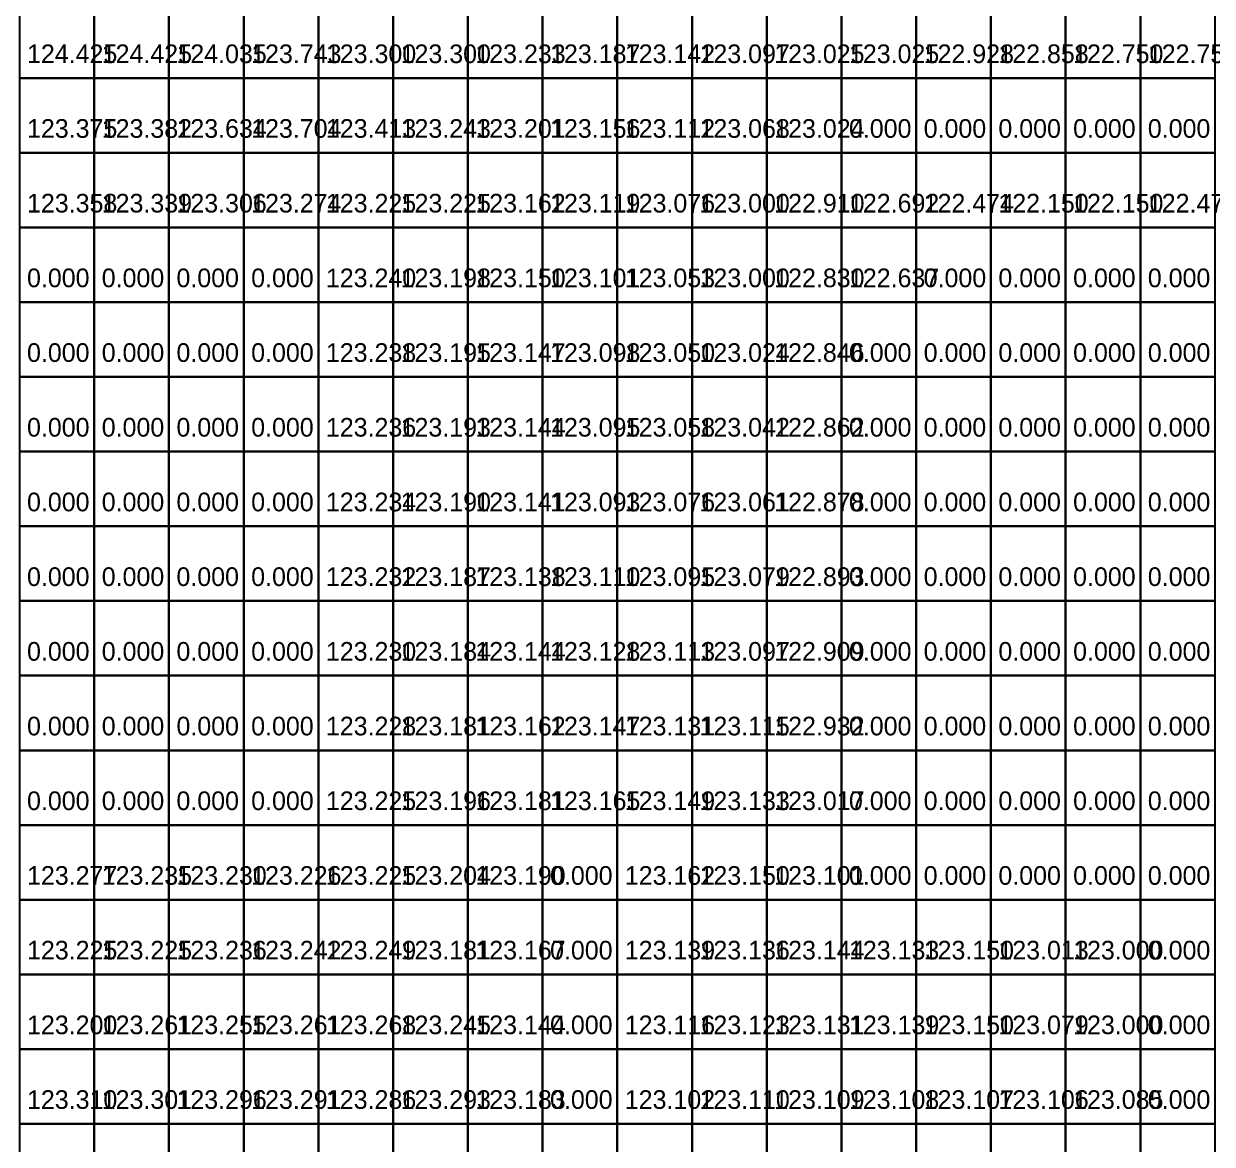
# Model space of a CAD drawing. Header units: metres. Extents: x 287857 to 287978, y 62957 to 63018.
# Drawn here: x 287953.98 to 287969.89, y 62987.56 to 63002.56 of the extents above; entities that cross this region are included whole.
import ezdxf

# ---------------------------------------------------------------- set-up
doc = ezdxf.new("R2010")
doc.units = ezdxf.units.M
for name, color, linetype, true_color in [('ARCH-BARRIER', 7, 'Continuous', 0xf87171), ('ARCH-INTERP', 7, 'Continuous', 0x64748b), ('ARCH-LEVEL-TXT', 7, 'Continuous', 0xa78bfa), ('ARCH-REAL', 7, 'Continuous', 0xa78bfa)]:
    doc.layers.add(name, color=color, linetype=linetype, true_color=true_color)

msp = doc.modelspace()

# ---------------------------------------------------------------- linework, layer by layer
at = {"layer": 'ARCH-BARRIER'}
for points in [[(287964.925, 63000.831, 0), (287965.925, 63000.831, 0), (287965.925, 63001.831, 0), (287964.925, 63001.831, 0), (287964.925, 63000.831, 0)], [(287965.925, 63000.831, 0), (287966.925, 63000.831, 0), (287966.925, 63001.831, 0), (287965.925, 63001.831, 0), (287965.925, 63000.831, 0)], [(287966.925, 63000.831, 0), (287967.925, 63000.831, 0), (287967.925, 63001.831, 0), (287966.925, 63001.831, 0), (287966.925, 63000.831, 0)], [(287967.925, 63000.831, 0), (287968.925, 63000.831, 0), (287968.925, 63001.831, 0), (287967.925, 63001.831, 0), (287967.925, 63000.831, 0)], [(287968.925, 63000.831, 0), (287969.925, 63000.831, 0), (287969.925, 63001.831, 0), (287968.925, 63001.831, 0), (287968.925, 63000.831, 0)], [(287960.925, 62990.831, 0), (287961.925, 62990.831, 0), (287961.925, 62991.831, 0), (287960.925, 62991.831, 0), (287960.925, 62990.831, 0)], [(287960.925, 62989.831, 0), (287961.925, 62989.831, 0), (287961.925, 62990.831, 0), (287960.925, 62990.831, 0), (287960.925, 62989.831, 0)], [(287968.925, 62989.831, 0), (287969.925, 62989.831, 0), (287969.925, 62990.831, 0), (287968.925, 62990.831, 0), (287968.925, 62989.831, 0)], [(287960.925, 62988.831, 0), (287961.925, 62988.831, 0), (287961.925, 62989.831, 0), (287960.925, 62989.831, 0), (287960.925, 62988.831, 0)], [(287968.925, 62988.831, 0), (287969.925, 62988.831, 0), (287969.925, 62989.831, 0), (287968.925, 62989.831, 0), (287968.925, 62988.831, 0)], [(287960.925, 62987.831, 0), (287961.925, 62987.831, 0), (287961.925, 62988.831, 0), (287960.925, 62988.831, 0), (287960.925, 62987.831, 0)], [(287968.925, 62987.831, 0), (287969.925, 62987.831, 0), (287969.925, 62988.831, 0), (287968.925, 62988.831, 0), (287968.925, 62987.831, 0)], [(287953.925, 62986.831, 0), (287954.925, 62986.831, 0), (287954.925, 62987.831, 0), (287953.925, 62987.831, 0), (287953.925, 62986.831, 0)], [(287954.925, 62986.831, 0), (287955.925, 62986.831, 0), (287955.925, 62987.831, 0), (287954.925, 62987.831, 0), (287954.925, 62986.831, 0)], [(287955.925, 62986.831, 0), (287956.925, 62986.831, 0), (287956.925, 62987.831, 0), (287955.925, 62987.831, 0), (287955.925, 62986.831, 0)], [(287956.925, 62986.831, 0), (287957.925, 62986.831, 0), (287957.925, 62987.831, 0), (287956.925, 62987.831, 0), (287956.925, 62986.831, 0)], [(287957.925, 62986.831, 0), (287958.925, 62986.831, 0), (287958.925, 62987.831, 0), (287957.925, 62987.831, 0), (287957.925, 62986.831, 0)], [(287960.925, 62986.831, 0), (287961.925, 62986.831, 0), (287961.925, 62987.831, 0), (287960.925, 62987.831, 0), (287960.925, 62986.831, 0)], [(287968.925, 62986.831, 0), (287969.925, 62986.831, 0), (287969.925, 62987.831, 0), (287968.925, 62987.831, 0), (287968.925, 62986.831, 0)]]:
    msp.add_polyline3d(points, dxfattribs=at)
at = {"layer": 'ARCH-INTERP'}
for points in [[(287955.925, 63001.831, 124.035), (287956.925, 63001.831, 124.035), (287956.925, 63002.831, 124.035), (287955.925, 63002.831, 124.035), (287955.925, 63001.831, 124.035)], [(287956.925, 63001.831, 123.743), (287957.925, 63001.831, 123.743), (287957.925, 63002.831, 123.743), (287956.925, 63002.831, 123.743), (287956.925, 63001.831, 123.743)], [(287959.925, 63001.831, 123.233), (287960.925, 63001.831, 123.233), (287960.925, 63002.831, 123.233), (287959.925, 63002.831, 123.233), (287959.925, 63001.831, 123.233)], [(287960.925, 63001.831, 123.187), (287961.925, 63001.831, 123.187), (287961.925, 63002.831, 123.187), (287960.925, 63002.831, 123.187), (287960.925, 63001.831, 123.187)], [(287961.925, 63001.831, 123.142), (287962.925, 63001.831, 123.142), (287962.925, 63002.831, 123.142), (287961.925, 63002.831, 123.142), (287961.925, 63001.831, 123.142)], [(287962.925, 63001.831, 123.097), (287963.925, 63001.831, 123.097), (287963.925, 63002.831, 123.097), (287962.925, 63002.831, 123.097), (287962.925, 63001.831, 123.097)], [(287965.925, 63001.831, 122.928), (287966.925, 63001.831, 122.928), (287966.925, 63002.831, 122.928), (287965.925, 63002.831, 122.928), (287965.925, 63001.831, 122.928)], [(287966.925, 63001.831, 122.858), (287967.925, 63001.831, 122.858), (287967.925, 63002.831, 122.858), (287966.925, 63002.831, 122.858), (287966.925, 63001.831, 122.858)], [(287954.925, 63000.831, 123.382), (287955.925, 63000.831, 123.382), (287955.925, 63001.831, 123.382), (287954.925, 63001.831, 123.382), (287954.925, 63000.831, 123.382)], [(287955.925, 63000.831, 123.634), (287956.925, 63000.831, 123.634), (287956.925, 63001.831, 123.634), (287955.925, 63001.831, 123.634), (287955.925, 63000.831, 123.634)], [(287956.925, 63000.831, 123.704), (287957.925, 63000.831, 123.704), (287957.925, 63001.831, 123.704), (287956.925, 63001.831, 123.704), (287956.925, 63000.831, 123.704)], [(287957.925, 63000.831, 123.413), (287958.925, 63000.831, 123.413), (287958.925, 63001.831, 123.413), (287957.925, 63001.831, 123.413), (287957.925, 63000.831, 123.413)], [(287958.925, 63000.831, 123.243), (287959.925, 63000.831, 123.243), (287959.925, 63001.831, 123.243), (287958.925, 63001.831, 123.243), (287958.925, 63000.831, 123.243)], [(287959.925, 63000.831, 123.201), (287960.925, 63000.831, 123.201), (287960.925, 63001.831, 123.201), (287959.925, 63001.831, 123.201), (287959.925, 63000.831, 123.201)], [(287960.925, 63000.831, 123.156), (287961.925, 63000.831, 123.156), (287961.925, 63001.831, 123.156), (287960.925, 63001.831, 123.156), (287960.925, 63000.831, 123.156)], [(287961.925, 63000.831, 123.112), (287962.925, 63000.831, 123.112), (287962.925, 63001.831, 123.112), (287961.925, 63001.831, 123.112), (287961.925, 63000.831, 123.112)], [(287962.925, 63000.831, 123.068), (287963.925, 63000.831, 123.068), (287963.925, 63001.831, 123.068), (287962.925, 63001.831, 123.068), (287962.925, 63000.831, 123.068)], [(287963.925, 63000.831, 123.024), (287964.925, 63000.831, 123.024), (287964.925, 63001.831, 123.024), (287963.925, 63001.831, 123.024), (287963.925, 63000.831, 123.024)], [(287953.925, 62999.831, 123.358), (287954.925, 62999.831, 123.358), (287954.925, 63000.831, 123.358), (287953.925, 63000.831, 123.358), (287953.925, 62999.831, 123.358)], [(287954.925, 62999.831, 123.339), (287955.925, 62999.831, 123.339), (287955.925, 63000.831, 123.339), (287954.925, 63000.831, 123.339), (287954.925, 62999.831, 123.339)], [(287955.925, 62999.831, 123.306), (287956.925, 62999.831, 123.306), (287956.925, 63000.831, 123.306), (287955.925, 63000.831, 123.306), (287955.925, 62999.831, 123.306)], [(287956.925, 62999.831, 123.274), (287957.925, 62999.831, 123.274), (287957.925, 63000.831, 123.274), (287956.925, 63000.831, 123.274), (287956.925, 62999.831, 123.274)], [(287959.925, 62999.831, 123.162), (287960.925, 62999.831, 123.162), (287960.925, 63000.831, 123.162), (287959.925, 63000.831, 123.162), (287959.925, 62999.831, 123.162)], [(287960.925, 62999.831, 123.119), (287961.925, 62999.831, 123.119), (287961.925, 63000.831, 123.119), (287960.925, 63000.831, 123.119), (287960.925, 62999.831, 123.119)], [(287961.925, 62999.831, 123.076), (287962.925, 62999.831, 123.076), (287962.925, 63000.831, 123.076), (287961.925, 63000.831, 123.076), (287961.925, 62999.831, 123.076)], [(287963.925, 62999.831, 122.91), (287964.925, 62999.831, 122.91), (287964.925, 63000.831, 122.91), (287963.925, 63000.831, 122.91), (287963.925, 62999.831, 122.91)], [(287964.925, 62999.831, 122.692), (287965.925, 62999.831, 122.692), (287965.925, 63000.831, 122.692), (287964.925, 63000.831, 122.692), (287964.925, 62999.831, 122.692)], [(287965.925, 62999.831, 122.474), (287966.925, 62999.831, 122.474), (287966.925, 63000.831, 122.474), (287965.925, 63000.831, 122.474), (287965.925, 62999.831, 122.474)], [(287968.925, 62999.831, 122.476), (287969.925, 62999.831, 122.476), (287969.925, 63000.831, 122.476), (287968.925, 63000.831, 122.476), (287968.925, 62999.831, 122.476)], [(287953.925, 62998.831, 0), (287954.925, 62998.831, 0), (287954.925, 62999.831, 0), (287953.925, 62999.831, 0), (287953.925, 62998.831, 0)], [(287954.925, 62998.831, 0), (287955.925, 62998.831, 0), (287955.925, 62999.831, 0), (287954.925, 62999.831, 0), (287954.925, 62998.831, 0)], [(287955.925, 62998.831, 0), (287956.925, 62998.831, 0), (287956.925, 62999.831, 0), (287955.925, 62999.831, 0), (287955.925, 62998.831, 0)], [(287956.925, 62998.831, 0), (287957.925, 62998.831, 0), (287957.925, 62999.831, 0), (287956.925, 62999.831, 0), (287956.925, 62998.831, 0)], [(287957.925, 62998.831, 123.24), (287958.925, 62998.831, 123.24), (287958.925, 62999.831, 123.24), (287957.925, 62999.831, 123.24), (287957.925, 62998.831, 123.24)], [(287958.925, 62998.831, 123.198), (287959.925, 62998.831, 123.198), (287959.925, 62999.831, 123.198), (287958.925, 62999.831, 123.198), (287958.925, 62998.831, 123.198)], [(287959.925, 62998.831, 123.15), (287960.925, 62998.831, 123.15), (287960.925, 62999.831, 123.15), (287959.925, 62999.831, 123.15), (287959.925, 62998.831, 123.15)], [(287960.925, 62998.831, 123.101), (287961.925, 62998.831, 123.101), (287961.925, 62999.831, 123.101), (287960.925, 62999.831, 123.101), (287960.925, 62998.831, 123.101)], [(287961.925, 62998.831, 123.053), (287962.925, 62998.831, 123.053), (287962.925, 62999.831, 123.053), (287961.925, 62999.831, 123.053), (287961.925, 62998.831, 123.053)], [(287963.925, 62998.831, 122.83), (287964.925, 62998.831, 122.83), (287964.925, 62999.831, 122.83), (287963.925, 62999.831, 122.83), (287963.925, 62998.831, 122.83)], [(287964.925, 62998.831, 122.637), (287965.925, 62998.831, 122.637), (287965.925, 62999.831, 122.637), (287964.925, 62999.831, 122.637), (287964.925, 62998.831, 122.637)], [(287965.925, 62998.831, 0), (287966.925, 62998.831, 0), (287966.925, 62999.831, 0), (287965.925, 62999.831, 0), (287965.925, 62998.831, 0)], [(287966.925, 62998.831, 0), (287967.925, 62998.831, 0), (287967.925, 62999.831, 0), (287966.925, 62999.831, 0), (287966.925, 62998.831, 0)], [(287967.925, 62998.831, 0), (287968.925, 62998.831, 0), (287968.925, 62999.831, 0), (287967.925, 62999.831, 0), (287967.925, 62998.831, 0)], [(287968.925, 62998.831, 0), (287969.925, 62998.831, 0), (287969.925, 62999.831, 0), (287968.925, 62999.831, 0), (287968.925, 62998.831, 0)], [(287953.925, 62997.831, 0), (287954.925, 62997.831, 0), (287954.925, 62998.831, 0), (287953.925, 62998.831, 0), (287953.925, 62997.831, 0)], [(287954.925, 62997.831, 0), (287955.925, 62997.831, 0), (287955.925, 62998.831, 0), (287954.925, 62998.831, 0), (287954.925, 62997.831, 0)], [(287955.925, 62997.831, 0), (287956.925, 62997.831, 0), (287956.925, 62998.831, 0), (287955.925, 62998.831, 0), (287955.925, 62997.831, 0)], [(287956.925, 62997.831, 0), (287957.925, 62997.831, 0), (287957.925, 62998.831, 0), (287956.925, 62998.831, 0), (287956.925, 62997.831, 0)], [(287957.925, 62997.831, 123.238), (287958.925, 62997.831, 123.238), (287958.925, 62998.831, 123.238), (287957.925, 62998.831, 123.238), (287957.925, 62997.831, 123.238)], [(287958.925, 62997.831, 123.195), (287959.925, 62997.831, 123.195), (287959.925, 62998.831, 123.195), (287958.925, 62998.831, 123.195), (287958.925, 62997.831, 123.195)], [(287959.925, 62997.831, 123.147), (287960.925, 62997.831, 123.147), (287960.925, 62998.831, 123.147), (287959.925, 62998.831, 123.147), (287959.925, 62997.831, 123.147)], [(287960.925, 62997.831, 123.098), (287961.925, 62997.831, 123.098), (287961.925, 62998.831, 123.098), (287960.925, 62998.831, 123.098), (287960.925, 62997.831, 123.098)], [(287961.925, 62997.831, 123.05), (287962.925, 62997.831, 123.05), (287962.925, 62998.831, 123.05), (287961.925, 62998.831, 123.05), (287961.925, 62997.831, 123.05)], [(287962.925, 62997.831, 123.024), (287963.925, 62997.831, 123.024), (287963.925, 62998.831, 123.024), (287962.925, 62998.831, 123.024), (287962.925, 62997.831, 123.024)], [(287963.925, 62997.831, 122.846), (287964.925, 62997.831, 122.846), (287964.925, 62998.831, 122.846), (287963.925, 62998.831, 122.846), (287963.925, 62997.831, 122.846)], [(287964.925, 62997.831, 0), (287965.925, 62997.831, 0), (287965.925, 62998.831, 0), (287964.925, 62998.831, 0), (287964.925, 62997.831, 0)], [(287965.925, 62997.831, 0), (287966.925, 62997.831, 0), (287966.925, 62998.831, 0), (287965.925, 62998.831, 0), (287965.925, 62997.831, 0)], [(287966.925, 62997.831, 0), (287967.925, 62997.831, 0), (287967.925, 62998.831, 0), (287966.925, 62998.831, 0), (287966.925, 62997.831, 0)], [(287967.925, 62997.831, 0), (287968.925, 62997.831, 0), (287968.925, 62998.831, 0), (287967.925, 62998.831, 0), (287967.925, 62997.831, 0)], [(287968.925, 62997.831, 0), (287969.925, 62997.831, 0), (287969.925, 62998.831, 0), (287968.925, 62998.831, 0), (287968.925, 62997.831, 0)], [(287953.925, 62996.831, 0), (287954.925, 62996.831, 0), (287954.925, 62997.831, 0), (287953.925, 62997.831, 0), (287953.925, 62996.831, 0)], [(287954.925, 62996.831, 0), (287955.925, 62996.831, 0), (287955.925, 62997.831, 0), (287954.925, 62997.831, 0), (287954.925, 62996.831, 0)], [(287955.925, 62996.831, 0), (287956.925, 62996.831, 0), (287956.925, 62997.831, 0), (287955.925, 62997.831, 0), (287955.925, 62996.831, 0)], [(287956.925, 62996.831, 0), (287957.925, 62996.831, 0), (287957.925, 62997.831, 0), (287956.925, 62997.831, 0), (287956.925, 62996.831, 0)], [(287957.925, 62996.831, 123.236), (287958.925, 62996.831, 123.236), (287958.925, 62997.831, 123.236), (287957.925, 62997.831, 123.236), (287957.925, 62996.831, 123.236)], [(287958.925, 62996.831, 123.193), (287959.925, 62996.831, 123.193), (287959.925, 62997.831, 123.193), (287958.925, 62997.831, 123.193), (287958.925, 62996.831, 123.193)], [(287959.925, 62996.831, 123.144), (287960.925, 62996.831, 123.144), (287960.925, 62997.831, 123.144), (287959.925, 62997.831, 123.144), (287959.925, 62996.831, 123.144)], [(287960.925, 62996.831, 123.095), (287961.925, 62996.831, 123.095), (287961.925, 62997.831, 123.095), (287960.925, 62997.831, 123.095), (287960.925, 62996.831, 123.095)], [(287961.925, 62996.831, 123.058), (287962.925, 62996.831, 123.058), (287962.925, 62997.831, 123.058), (287961.925, 62997.831, 123.058), (287961.925, 62996.831, 123.058)], [(287962.925, 62996.831, 123.042), (287963.925, 62996.831, 123.042), (287963.925, 62997.831, 123.042), (287962.925, 62997.831, 123.042), (287962.925, 62996.831, 123.042)], [(287963.925, 62996.831, 122.862), (287964.925, 62996.831, 122.862), (287964.925, 62997.831, 122.862), (287963.925, 62997.831, 122.862), (287963.925, 62996.831, 122.862)], [(287964.925, 62996.831, 0), (287965.925, 62996.831, 0), (287965.925, 62997.831, 0), (287964.925, 62997.831, 0), (287964.925, 62996.831, 0)], [(287965.925, 62996.831, 0), (287966.925, 62996.831, 0), (287966.925, 62997.831, 0), (287965.925, 62997.831, 0), (287965.925, 62996.831, 0)], [(287966.925, 62996.831, 0), (287967.925, 62996.831, 0), (287967.925, 62997.831, 0), (287966.925, 62997.831, 0), (287966.925, 62996.831, 0)], [(287967.925, 62996.831, 0), (287968.925, 62996.831, 0), (287968.925, 62997.831, 0), (287967.925, 62997.831, 0), (287967.925, 62996.831, 0)], [(287968.925, 62996.831, 0), (287969.925, 62996.831, 0), (287969.925, 62997.831, 0), (287968.925, 62997.831, 0), (287968.925, 62996.831, 0)], [(287953.925, 62995.831, 0), (287954.925, 62995.831, 0), (287954.925, 62996.831, 0), (287953.925, 62996.831, 0), (287953.925, 62995.831, 0)], [(287954.925, 62995.831, 0), (287955.925, 62995.831, 0), (287955.925, 62996.831, 0), (287954.925, 62996.831, 0), (287954.925, 62995.831, 0)], [(287955.925, 62995.831, 0), (287956.925, 62995.831, 0), (287956.925, 62996.831, 0), (287955.925, 62996.831, 0), (287955.925, 62995.831, 0)], [(287956.925, 62995.831, 0), (287957.925, 62995.831, 0), (287957.925, 62996.831, 0), (287956.925, 62996.831, 0), (287956.925, 62995.831, 0)], [(287957.925, 62995.831, 123.234), (287958.925, 62995.831, 123.234), (287958.925, 62996.831, 123.234), (287957.925, 62996.831, 123.234), (287957.925, 62995.831, 123.234)], [(287958.925, 62995.831, 123.19), (287959.925, 62995.831, 123.19), (287959.925, 62996.831, 123.19), (287958.925, 62996.831, 123.19), (287958.925, 62995.831, 123.19)], [(287959.925, 62995.831, 123.141), (287960.925, 62995.831, 123.141), (287960.925, 62996.831, 123.141), (287959.925, 62996.831, 123.141), (287959.925, 62995.831, 123.141)], [(287960.925, 62995.831, 123.093), (287961.925, 62995.831, 123.093), (287961.925, 62996.831, 123.093), (287960.925, 62996.831, 123.093), (287960.925, 62995.831, 123.093)], [(287961.925, 62995.831, 123.076), (287962.925, 62995.831, 123.076), (287962.925, 62996.831, 123.076), (287961.925, 62996.831, 123.076), (287961.925, 62995.831, 123.076)], [(287962.925, 62995.831, 123.061), (287963.925, 62995.831, 123.061), (287963.925, 62996.831, 123.061), (287962.925, 62996.831, 123.061), (287962.925, 62995.831, 123.061)], [(287963.925, 62995.831, 122.878), (287964.925, 62995.831, 122.878), (287964.925, 62996.831, 122.878), (287963.925, 62996.831, 122.878), (287963.925, 62995.831, 122.878)], [(287964.925, 62995.831, 0), (287965.925, 62995.831, 0), (287965.925, 62996.831, 0), (287964.925, 62996.831, 0), (287964.925, 62995.831, 0)], [(287965.925, 62995.831, 0), (287966.925, 62995.831, 0), (287966.925, 62996.831, 0), (287965.925, 62996.831, 0), (287965.925, 62995.831, 0)], [(287966.925, 62995.831, 0), (287967.925, 62995.831, 0), (287967.925, 62996.831, 0), (287966.925, 62996.831, 0), (287966.925, 62995.831, 0)], [(287967.925, 62995.831, 0), (287968.925, 62995.831, 0), (287968.925, 62996.831, 0), (287967.925, 62996.831, 0), (287967.925, 62995.831, 0)], [(287968.925, 62995.831, 0), (287969.925, 62995.831, 0), (287969.925, 62996.831, 0), (287968.925, 62996.831, 0), (287968.925, 62995.831, 0)], [(287953.925, 62994.831, 0), (287954.925, 62994.831, 0), (287954.925, 62995.831, 0), (287953.925, 62995.831, 0), (287953.925, 62994.831, 0)], [(287954.925, 62994.831, 0), (287955.925, 62994.831, 0), (287955.925, 62995.831, 0), (287954.925, 62995.831, 0), (287954.925, 62994.831, 0)], [(287955.925, 62994.831, 0), (287956.925, 62994.831, 0), (287956.925, 62995.831, 0), (287955.925, 62995.831, 0), (287955.925, 62994.831, 0)], [(287956.925, 62994.831, 0), (287957.925, 62994.831, 0), (287957.925, 62995.831, 0), (287956.925, 62995.831, 0), (287956.925, 62994.831, 0)], [(287957.925, 62994.831, 123.232), (287958.925, 62994.831, 123.232), (287958.925, 62995.831, 123.232), (287957.925, 62995.831, 123.232), (287957.925, 62994.831, 123.232)], [(287958.925, 62994.831, 123.187), (287959.925, 62994.831, 123.187), (287959.925, 62995.831, 123.187), (287958.925, 62995.831, 123.187), (287958.925, 62994.831, 123.187)], [(287959.925, 62994.831, 123.138), (287960.925, 62994.831, 123.138), (287960.925, 62995.831, 123.138), (287959.925, 62995.831, 123.138), (287959.925, 62994.831, 123.138)], [(287960.925, 62994.831, 123.11), (287961.925, 62994.831, 123.11), (287961.925, 62995.831, 123.11), (287960.925, 62995.831, 123.11), (287960.925, 62994.831, 123.11)], [(287961.925, 62994.831, 123.095), (287962.925, 62994.831, 123.095), (287962.925, 62995.831, 123.095), (287961.925, 62995.831, 123.095), (287961.925, 62994.831, 123.095)], [(287962.925, 62994.831, 123.079), (287963.925, 62994.831, 123.079), (287963.925, 62995.831, 123.079), (287962.925, 62995.831, 123.079), (287962.925, 62994.831, 123.079)], [(287963.925, 62994.831, 122.893), (287964.925, 62994.831, 122.893), (287964.925, 62995.831, 122.893), (287963.925, 62995.831, 122.893), (287963.925, 62994.831, 122.893)], [(287964.925, 62994.831, 0), (287965.925, 62994.831, 0), (287965.925, 62995.831, 0), (287964.925, 62995.831, 0), (287964.925, 62994.831, 0)], [(287965.925, 62994.831, 0), (287966.925, 62994.831, 0), (287966.925, 62995.831, 0), (287965.925, 62995.831, 0), (287965.925, 62994.831, 0)], [(287966.925, 62994.831, 0), (287967.925, 62994.831, 0), (287967.925, 62995.831, 0), (287966.925, 62995.831, 0), (287966.925, 62994.831, 0)], [(287967.925, 62994.831, 0), (287968.925, 62994.831, 0), (287968.925, 62995.831, 0), (287967.925, 62995.831, 0), (287967.925, 62994.831, 0)], [(287968.925, 62994.831, 0), (287969.925, 62994.831, 0), (287969.925, 62995.831, 0), (287968.925, 62995.831, 0), (287968.925, 62994.831, 0)], [(287953.925, 62993.831, 0), (287954.925, 62993.831, 0), (287954.925, 62994.831, 0), (287953.925, 62994.831, 0), (287953.925, 62993.831, 0)], [(287954.925, 62993.831, 0), (287955.925, 62993.831, 0), (287955.925, 62994.831, 0), (287954.925, 62994.831, 0), (287954.925, 62993.831, 0)], [(287955.925, 62993.831, 0), (287956.925, 62993.831, 0), (287956.925, 62994.831, 0), (287955.925, 62994.831, 0), (287955.925, 62993.831, 0)], [(287956.925, 62993.831, 0), (287957.925, 62993.831, 0), (287957.925, 62994.831, 0), (287956.925, 62994.831, 0), (287956.925, 62993.831, 0)], [(287957.925, 62993.831, 123.23), (287958.925, 62993.831, 123.23), (287958.925, 62994.831, 123.23), (287957.925, 62994.831, 123.23), (287957.925, 62993.831, 123.23)], [(287958.925, 62993.831, 123.184), (287959.925, 62993.831, 123.184), (287959.925, 62994.831, 123.184), (287958.925, 62994.831, 123.184), (287958.925, 62993.831, 123.184)], [(287959.925, 62993.831, 123.144), (287960.925, 62993.831, 123.144), (287960.925, 62994.831, 123.144), (287959.925, 62994.831, 123.144), (287959.925, 62993.831, 123.144)], [(287960.925, 62993.831, 123.128), (287961.925, 62993.831, 123.128), (287961.925, 62994.831, 123.128), (287960.925, 62994.831, 123.128), (287960.925, 62993.831, 123.128)], [(287961.925, 62993.831, 123.113), (287962.925, 62993.831, 123.113), (287962.925, 62994.831, 123.113), (287961.925, 62994.831, 123.113), (287961.925, 62993.831, 123.113)], [(287962.925, 62993.831, 123.097), (287963.925, 62993.831, 123.097), (287963.925, 62994.831, 123.097), (287962.925, 62994.831, 123.097), (287962.925, 62993.831, 123.097)], [(287963.925, 62993.831, 122.909), (287964.925, 62993.831, 122.909), (287964.925, 62994.831, 122.909), (287963.925, 62994.831, 122.909), (287963.925, 62993.831, 122.909)], [(287964.925, 62993.831, 0), (287965.925, 62993.831, 0), (287965.925, 62994.831, 0), (287964.925, 62994.831, 0), (287964.925, 62993.831, 0)], [(287965.925, 62993.831, 0), (287966.925, 62993.831, 0), (287966.925, 62994.831, 0), (287965.925, 62994.831, 0), (287965.925, 62993.831, 0)], [(287966.925, 62993.831, 0), (287967.925, 62993.831, 0), (287967.925, 62994.831, 0), (287966.925, 62994.831, 0), (287966.925, 62993.831, 0)], [(287967.925, 62993.831, 0), (287968.925, 62993.831, 0), (287968.925, 62994.831, 0), (287967.925, 62994.831, 0), (287967.925, 62993.831, 0)], [(287968.925, 62993.831, 0), (287969.925, 62993.831, 0), (287969.925, 62994.831, 0), (287968.925, 62994.831, 0), (287968.925, 62993.831, 0)], [(287953.925, 62992.831, 0), (287954.925, 62992.831, 0), (287954.925, 62993.831, 0), (287953.925, 62993.831, 0), (287953.925, 62992.831, 0)], [(287954.925, 62992.831, 0), (287955.925, 62992.831, 0), (287955.925, 62993.831, 0), (287954.925, 62993.831, 0), (287954.925, 62992.831, 0)], [(287955.925, 62992.831, 0), (287956.925, 62992.831, 0), (287956.925, 62993.831, 0), (287955.925, 62993.831, 0), (287955.925, 62992.831, 0)], [(287956.925, 62992.831, 0), (287957.925, 62992.831, 0), (287957.925, 62993.831, 0), (287956.925, 62993.831, 0), (287956.925, 62992.831, 0)], [(287957.925, 62992.831, 123.228), (287958.925, 62992.831, 123.228), (287958.925, 62993.831, 123.228), (287957.925, 62993.831, 123.228), (287957.925, 62992.831, 123.228)], [(287958.925, 62992.831, 123.181), (287959.925, 62992.831, 123.181), (287959.925, 62993.831, 123.181), (287958.925, 62993.831, 123.181), (287958.925, 62992.831, 123.181)], [(287959.925, 62992.831, 123.162), (287960.925, 62992.831, 123.162), (287960.925, 62993.831, 123.162), (287959.925, 62993.831, 123.162), (287959.925, 62992.831, 123.162)], [(287960.925, 62992.831, 123.147), (287961.925, 62992.831, 123.147), (287961.925, 62993.831, 123.147), (287960.925, 62993.831, 123.147), (287960.925, 62992.831, 123.147)], [(287961.925, 62992.831, 123.131), (287962.925, 62992.831, 123.131), (287962.925, 62993.831, 123.131), (287961.925, 62993.831, 123.131), (287961.925, 62992.831, 123.131)], [(287962.925, 62992.831, 123.115), (287963.925, 62992.831, 123.115), (287963.925, 62993.831, 123.115), (287962.925, 62993.831, 123.115), (287962.925, 62992.831, 123.115)], [(287963.925, 62992.831, 122.932), (287964.925, 62992.831, 122.932), (287964.925, 62993.831, 122.932), (287963.925, 62993.831, 122.932), (287963.925, 62992.831, 122.932)], [(287964.925, 62992.831, 0), (287965.925, 62992.831, 0), (287965.925, 62993.831, 0), (287964.925, 62993.831, 0), (287964.925, 62992.831, 0)], [(287965.925, 62992.831, 0), (287966.925, 62992.831, 0), (287966.925, 62993.831, 0), (287965.925, 62993.831, 0), (287965.925, 62992.831, 0)], [(287966.925, 62992.831, 0), (287967.925, 62992.831, 0), (287967.925, 62993.831, 0), (287966.925, 62993.831, 0), (287966.925, 62992.831, 0)], [(287967.925, 62992.831, 0), (287968.925, 62992.831, 0), (287968.925, 62993.831, 0), (287967.925, 62993.831, 0), (287967.925, 62992.831, 0)], [(287968.925, 62992.831, 0), (287969.925, 62992.831, 0), (287969.925, 62993.831, 0), (287968.925, 62993.831, 0), (287968.925, 62992.831, 0)], [(287953.925, 62991.831, 0), (287954.925, 62991.831, 0), (287954.925, 62992.831, 0), (287953.925, 62992.831, 0), (287953.925, 62991.831, 0)], [(287954.925, 62991.831, 0), (287955.925, 62991.831, 0), (287955.925, 62992.831, 0), (287954.925, 62992.831, 0), (287954.925, 62991.831, 0)], [(287955.925, 62991.831, 0), (287956.925, 62991.831, 0), (287956.925, 62992.831, 0), (287955.925, 62992.831, 0), (287955.925, 62991.831, 0)], [(287956.925, 62991.831, 0), (287957.925, 62991.831, 0), (287957.925, 62992.831, 0), (287956.925, 62992.831, 0), (287956.925, 62991.831, 0)], [(287958.925, 62991.831, 123.196), (287959.925, 62991.831, 123.196), (287959.925, 62992.831, 123.196), (287958.925, 62992.831, 123.196), (287958.925, 62991.831, 123.196)], [(287959.925, 62991.831, 123.181), (287960.925, 62991.831, 123.181), (287960.925, 62992.831, 123.181), (287959.925, 62992.831, 123.181), (287959.925, 62991.831, 123.181)], [(287960.925, 62991.831, 123.165), (287961.925, 62991.831, 123.165), (287961.925, 62992.831, 123.165), (287960.925, 62992.831, 123.165), (287960.925, 62991.831, 123.165)], [(287961.925, 62991.831, 123.149), (287962.925, 62991.831, 123.149), (287962.925, 62992.831, 123.149), (287961.925, 62992.831, 123.149), (287961.925, 62991.831, 123.149)], [(287962.925, 62991.831, 123.133), (287963.925, 62991.831, 123.133), (287963.925, 62992.831, 123.133), (287962.925, 62992.831, 123.133), (287962.925, 62991.831, 123.133)], [(287963.925, 62991.831, 123.017), (287964.925, 62991.831, 123.017), (287964.925, 62992.831, 123.017), (287963.925, 62992.831, 123.017), (287963.925, 62991.831, 123.017)], [(287964.925, 62991.831, 0), (287965.925, 62991.831, 0), (287965.925, 62992.831, 0), (287964.925, 62992.831, 0), (287964.925, 62991.831, 0)], [(287965.925, 62991.831, 0), (287966.925, 62991.831, 0), (287966.925, 62992.831, 0), (287965.925, 62992.831, 0), (287965.925, 62991.831, 0)], [(287966.925, 62991.831, 0), (287967.925, 62991.831, 0), (287967.925, 62992.831, 0), (287966.925, 62992.831, 0), (287966.925, 62991.831, 0)], [(287967.925, 62991.831, 0), (287968.925, 62991.831, 0), (287968.925, 62992.831, 0), (287967.925, 62992.831, 0), (287967.925, 62991.831, 0)], [(287968.925, 62991.831, 0), (287969.925, 62991.831, 0), (287969.925, 62992.831, 0), (287968.925, 62992.831, 0), (287968.925, 62991.831, 0)], [(287953.925, 62990.831, 123.277), (287954.925, 62990.831, 123.277), (287954.925, 62991.831, 123.277), (287953.925, 62991.831, 123.277), (287953.925, 62990.831, 123.277)], [(287954.925, 62990.831, 123.235), (287955.925, 62990.831, 123.235), (287955.925, 62991.831, 123.235), (287954.925, 62991.831, 123.235), (287954.925, 62990.831, 123.235)], [(287955.925, 62990.831, 123.23), (287956.925, 62990.831, 123.23), (287956.925, 62991.831, 123.23), (287955.925, 62991.831, 123.23), (287955.925, 62990.831, 123.23)], [(287956.925, 62990.831, 123.226), (287957.925, 62990.831, 123.226), (287957.925, 62991.831, 123.226), (287956.925, 62991.831, 123.226), (287956.925, 62990.831, 123.226)], [(287958.925, 62990.831, 123.204), (287959.925, 62990.831, 123.204), (287959.925, 62991.831, 123.204), (287958.925, 62991.831, 123.204), (287958.925, 62990.831, 123.204)], [(287959.925, 62990.831, 123.19), (287960.925, 62990.831, 123.19), (287960.925, 62991.831, 123.19), (287959.925, 62991.831, 123.19), (287959.925, 62990.831, 123.19)], [(287961.925, 62990.831, 123.162), (287962.925, 62990.831, 123.162), (287962.925, 62991.831, 123.162), (287961.925, 62991.831, 123.162), (287961.925, 62990.831, 123.162)], [(287963.925, 62990.831, 123.101), (287964.925, 62990.831, 123.101), (287964.925, 62991.831, 123.101), (287963.925, 62991.831, 123.101), (287963.925, 62990.831, 123.101)], [(287964.925, 62990.831, 0), (287965.925, 62990.831, 0), (287965.925, 62991.831, 0), (287964.925, 62991.831, 0), (287964.925, 62990.831, 0)], [(287965.925, 62990.831, 0), (287966.925, 62990.831, 0), (287966.925, 62991.831, 0), (287965.925, 62991.831, 0), (287965.925, 62990.831, 0)], [(287966.925, 62990.831, 0), (287967.925, 62990.831, 0), (287967.925, 62991.831, 0), (287966.925, 62991.831, 0), (287966.925, 62990.831, 0)], [(287967.925, 62990.831, 0), (287968.925, 62990.831, 0), (287968.925, 62991.831, 0), (287967.925, 62991.831, 0), (287967.925, 62990.831, 0)], [(287968.925, 62990.831, 0), (287969.925, 62990.831, 0), (287969.925, 62991.831, 0), (287968.925, 62991.831, 0), (287968.925, 62990.831, 0)], [(287955.925, 62989.831, 123.236), (287956.925, 62989.831, 123.236), (287956.925, 62990.831, 123.236), (287955.925, 62990.831, 123.236), (287955.925, 62989.831, 123.236)], [(287956.925, 62989.831, 123.242), (287957.925, 62989.831, 123.242), (287957.925, 62990.831, 123.242), (287956.925, 62990.831, 123.242), (287956.925, 62989.831, 123.242)], [(287957.925, 62989.831, 123.249), (287958.925, 62989.831, 123.249), (287958.925, 62990.831, 123.249), (287957.925, 62990.831, 123.249), (287957.925, 62989.831, 123.249)], [(287958.925, 62989.831, 123.181), (287959.925, 62989.831, 123.181), (287959.925, 62990.831, 123.181), (287958.925, 62990.831, 123.181), (287958.925, 62989.831, 123.181)], [(287959.925, 62989.831, 123.167), (287960.925, 62989.831, 123.167), (287960.925, 62990.831, 123.167), (287959.925, 62990.831, 123.167), (287959.925, 62989.831, 123.167)], [(287961.925, 62989.831, 123.139), (287962.925, 62989.831, 123.139), (287962.925, 62990.831, 123.139), (287961.925, 62990.831, 123.139), (287961.925, 62989.831, 123.139)], [(287962.925, 62989.831, 123.136), (287963.925, 62989.831, 123.136), (287963.925, 62990.831, 123.136), (287962.925, 62990.831, 123.136), (287962.925, 62989.831, 123.136)], [(287963.925, 62989.831, 123.144), (287964.925, 62989.831, 123.144), (287964.925, 62990.831, 123.144), (287963.925, 62990.831, 123.144), (287963.925, 62989.831, 123.144)], [(287964.925, 62989.831, 123.133), (287965.925, 62989.831, 123.133), (287965.925, 62990.831, 123.133), (287964.925, 62990.831, 123.133), (287964.925, 62989.831, 123.133)], [(287966.925, 62989.831, 123.013), (287967.925, 62989.831, 123.013), (287967.925, 62990.831, 123.013), (287966.925, 62990.831, 123.013), (287966.925, 62989.831, 123.013)], [(287954.925, 62988.831, 123.261), (287955.925, 62988.831, 123.261), (287955.925, 62989.831, 123.261), (287954.925, 62989.831, 123.261), (287954.925, 62988.831, 123.261)], [(287955.925, 62988.831, 123.255), (287956.925, 62988.831, 123.255), (287956.925, 62989.831, 123.255), (287955.925, 62989.831, 123.255), (287955.925, 62988.831, 123.255)], [(287956.925, 62988.831, 123.261), (287957.925, 62988.831, 123.261), (287957.925, 62989.831, 123.261), (287956.925, 62989.831, 123.261), (287956.925, 62988.831, 123.261)], [(287957.925, 62988.831, 123.268), (287958.925, 62988.831, 123.268), (287958.925, 62989.831, 123.268), (287957.925, 62989.831, 123.268), (287957.925, 62988.831, 123.268)], [(287958.925, 62988.831, 123.245), (287959.925, 62988.831, 123.245), (287959.925, 62989.831, 123.245), (287958.925, 62989.831, 123.245), (287958.925, 62988.831, 123.245)], [(287959.925, 62988.831, 123.144), (287960.925, 62988.831, 123.144), (287960.925, 62989.831, 123.144), (287959.925, 62989.831, 123.144), (287959.925, 62988.831, 123.144)], [(287961.925, 62988.831, 123.116), (287962.925, 62988.831, 123.116), (287962.925, 62989.831, 123.116), (287961.925, 62989.831, 123.116), (287961.925, 62988.831, 123.116)], [(287962.925, 62988.831, 123.123), (287963.925, 62988.831, 123.123), (287963.925, 62989.831, 123.123), (287962.925, 62989.831, 123.123), (287962.925, 62988.831, 123.123)], [(287963.925, 62988.831, 123.131), (287964.925, 62988.831, 123.131), (287964.925, 62989.831, 123.131), (287963.925, 62989.831, 123.131), (287963.925, 62988.831, 123.131)], [(287964.925, 62988.831, 123.139), (287965.925, 62988.831, 123.139), (287965.925, 62989.831, 123.139), (287964.925, 62989.831, 123.139), (287964.925, 62988.831, 123.139)], [(287966.925, 62988.831, 123.079), (287967.925, 62988.831, 123.079), (287967.925, 62989.831, 123.079), (287966.925, 62989.831, 123.079), (287966.925, 62988.831, 123.079)], [(287954.925, 62987.831, 123.301), (287955.925, 62987.831, 123.301), (287955.925, 62988.831, 123.301), (287954.925, 62988.831, 123.301), (287954.925, 62987.831, 123.301)], [(287955.925, 62987.831, 123.296), (287956.925, 62987.831, 123.296), (287956.925, 62988.831, 123.296), (287955.925, 62988.831, 123.296), (287955.925, 62987.831, 123.296)], [(287956.925, 62987.831, 123.291), (287957.925, 62987.831, 123.291), (287957.925, 62988.831, 123.291), (287956.925, 62988.831, 123.291), (287956.925, 62987.831, 123.291)], [(287957.925, 62987.831, 123.286), (287958.925, 62987.831, 123.286), (287958.925, 62988.831, 123.286), (287957.925, 62988.831, 123.286), (287957.925, 62987.831, 123.286)], [(287958.925, 62987.831, 123.293), (287959.925, 62987.831, 123.293), (287959.925, 62988.831, 123.293), (287958.925, 62988.831, 123.293), (287958.925, 62987.831, 123.293)], [(287959.925, 62987.831, 123.183), (287960.925, 62987.831, 123.183), (287960.925, 62988.831, 123.183), (287959.925, 62988.831, 123.183), (287959.925, 62987.831, 123.183)], [(287961.925, 62987.831, 123.102), (287962.925, 62987.831, 123.102), (287962.925, 62988.831, 123.102), (287961.925, 62988.831, 123.102), (287961.925, 62987.831, 123.102)], [(287962.925, 62987.831, 123.11), (287963.925, 62987.831, 123.11), (287963.925, 62988.831, 123.11), (287962.925, 62988.831, 123.11), (287962.925, 62987.831, 123.11)], [(287963.925, 62987.831, 123.109), (287964.925, 62987.831, 123.109), (287964.925, 62988.831, 123.109), (287963.925, 62988.831, 123.109), (287963.925, 62987.831, 123.109)], [(287964.925, 62987.831, 123.108), (287965.925, 62987.831, 123.108), (287965.925, 62988.831, 123.108), (287964.925, 62988.831, 123.108), (287964.925, 62987.831, 123.108)], [(287965.925, 62987.831, 123.107), (287966.925, 62987.831, 123.107), (287966.925, 62988.831, 123.107), (287965.925, 62988.831, 123.107), (287965.925, 62987.831, 123.107)], [(287966.925, 62987.831, 123.106), (287967.925, 62987.831, 123.106), (287967.925, 62988.831, 123.106), (287966.925, 62988.831, 123.106), (287966.925, 62987.831, 123.106)], [(287961.925, 62986.831, 123.085), (287962.925, 62986.831, 123.085), (287962.925, 62987.831, 123.085), (287961.925, 62987.831, 123.085), (287961.925, 62986.831, 123.085)], [(287962.925, 62986.831, 123.085), (287963.925, 62986.831, 123.085), (287963.925, 62987.831, 123.085), (287962.925, 62987.831, 123.085), (287962.925, 62986.831, 123.085)], [(287963.925, 62986.831, 123.085), (287964.925, 62986.831, 123.085), (287964.925, 62987.831, 123.085), (287963.925, 62987.831, 123.085), (287963.925, 62986.831, 123.085)], [(287964.925, 62986.831, 123.15), (287965.925, 62986.831, 123.15), (287965.925, 62987.831, 123.15), (287964.925, 62987.831, 123.15), (287964.925, 62986.831, 123.15)], [(287965.925, 62986.831, 123.085), (287966.925, 62986.831, 123.085), (287966.925, 62987.831, 123.085), (287965.925, 62987.831, 123.085), (287965.925, 62986.831, 123.085)]]:
    msp.add_polyline3d(points, dxfattribs=at)
at = {"layer": 'ARCH-REAL'}
for points in [[(287953.925, 63001.831, 124.425), (287954.925, 63001.831, 124.425), (287954.925, 63002.831, 124.425), (287953.925, 63002.831, 124.425), (287953.925, 63001.831, 124.425)], [(287954.925, 63001.831, 124.425), (287955.925, 63001.831, 124.425), (287955.925, 63002.831, 124.425), (287954.925, 63002.831, 124.425), (287954.925, 63001.831, 124.425)], [(287957.925, 63001.831, 123.3), (287958.925, 63001.831, 123.3), (287958.925, 63002.831, 123.3), (287957.925, 63002.831, 123.3), (287957.925, 63001.831, 123.3)], [(287958.925, 63001.831, 123.3), (287959.925, 63001.831, 123.3), (287959.925, 63002.831, 123.3), (287958.925, 63002.831, 123.3), (287958.925, 63001.831, 123.3)], [(287963.925, 63001.831, 123.025), (287964.925, 63001.831, 123.025), (287964.925, 63002.831, 123.025), (287963.925, 63002.831, 123.025), (287963.925, 63001.831, 123.025)], [(287964.925, 63001.831, 123.025), (287965.925, 63001.831, 123.025), (287965.925, 63002.831, 123.025), (287964.925, 63002.831, 123.025), (287964.925, 63001.831, 123.025)], [(287967.925, 63001.831, 122.75), (287968.925, 63001.831, 122.75), (287968.925, 63002.831, 122.75), (287967.925, 63002.831, 122.75), (287967.925, 63001.831, 122.75)], [(287968.925, 63001.831, 122.75), (287969.925, 63001.831, 122.75), (287969.925, 63002.831, 122.75), (287968.925, 63002.831, 122.75), (287968.925, 63001.831, 122.75)], [(287953.925, 63000.831, 123.375), (287954.925, 63000.831, 123.375), (287954.925, 63001.831, 123.375), (287953.925, 63001.831, 123.375), (287953.925, 63000.831, 123.375)], [(287957.925, 62999.831, 123.225), (287958.925, 62999.831, 123.225), (287958.925, 63000.831, 123.225), (287957.925, 63000.831, 123.225), (287957.925, 62999.831, 123.225)], [(287958.925, 62999.831, 123.225), (287959.925, 62999.831, 123.225), (287959.925, 63000.831, 123.225), (287958.925, 63000.831, 123.225), (287958.925, 62999.831, 123.225)], [(287962.925, 62999.831, 123), (287963.925, 62999.831, 123), (287963.925, 63000.831, 123), (287962.925, 63000.831, 123), (287962.925, 62999.831, 123)], [(287966.925, 62999.831, 122.15), (287967.925, 62999.831, 122.15), (287967.925, 63000.831, 122.15), (287966.925, 63000.831, 122.15), (287966.925, 62999.831, 122.15)], [(287967.925, 62999.831, 122.15), (287968.925, 62999.831, 122.15), (287968.925, 63000.831, 122.15), (287967.925, 63000.831, 122.15), (287967.925, 62999.831, 122.15)], [(287962.925, 62998.831, 123), (287963.925, 62998.831, 123), (287963.925, 62999.831, 123), (287962.925, 62999.831, 123), (287962.925, 62998.831, 123)], [(287957.925, 62991.831, 123.225), (287958.925, 62991.831, 123.225), (287958.925, 62992.831, 123.225), (287957.925, 62992.831, 123.225), (287957.925, 62991.831, 123.225)], [(287957.925, 62990.831, 123.225), (287958.925, 62990.831, 123.225), (287958.925, 62991.831, 123.225), (287957.925, 62991.831, 123.225), (287957.925, 62990.831, 123.225)], [(287962.925, 62990.831, 123.15), (287963.925, 62990.831, 123.15), (287963.925, 62991.831, 123.15), (287962.925, 62991.831, 123.15), (287962.925, 62990.831, 123.15)], [(287953.925, 62989.831, 123.225), (287954.925, 62989.831, 123.225), (287954.925, 62990.831, 123.225), (287953.925, 62990.831, 123.225), (287953.925, 62989.831, 123.225)], [(287954.925, 62989.831, 123.225), (287955.925, 62989.831, 123.225), (287955.925, 62990.831, 123.225), (287954.925, 62990.831, 123.225), (287954.925, 62989.831, 123.225)], [(287965.925, 62989.831, 123.15), (287966.925, 62989.831, 123.15), (287966.925, 62990.831, 123.15), (287965.925, 62990.831, 123.15), (287965.925, 62989.831, 123.15)], [(287967.925, 62989.831, 123), (287968.925, 62989.831, 123), (287968.925, 62990.831, 123), (287967.925, 62990.831, 123), (287967.925, 62989.831, 123)], [(287953.925, 62988.831, 123.2), (287954.925, 62988.831, 123.2), (287954.925, 62989.831, 123.2), (287953.925, 62989.831, 123.2), (287953.925, 62988.831, 123.2)], [(287965.925, 62988.831, 123.15), (287966.925, 62988.831, 123.15), (287966.925, 62989.831, 123.15), (287965.925, 62989.831, 123.15), (287965.925, 62988.831, 123.15)], [(287967.925, 62988.831, 123), (287968.925, 62988.831, 123), (287968.925, 62989.831, 123), (287967.925, 62989.831, 123), (287967.925, 62988.831, 123)], [(287953.925, 62987.831, 123.31), (287954.925, 62987.831, 123.31), (287954.925, 62988.831, 123.31), (287953.925, 62988.831, 123.31), (287953.925, 62987.831, 123.31)], [(287967.925, 62987.831, 123.085), (287968.925, 62987.831, 123.085), (287968.925, 62988.831, 123.085), (287967.925, 62988.831, 123.085), (287967.925, 62987.831, 123.085)], [(287958.925, 62986.831, 123.31), (287959.925, 62986.831, 123.31), (287959.925, 62987.831, 123.31), (287958.925, 62987.831, 123.31), (287958.925, 62986.831, 123.31)], [(287959.925, 62986.831, 123.31), (287960.925, 62986.831, 123.31), (287960.925, 62987.831, 123.31), (287959.925, 62987.831, 123.31), (287959.925, 62986.831, 123.31)], [(287966.925, 62986.831, 123.085), (287967.925, 62986.831, 123.085), (287967.925, 62987.831, 123.085), (287966.925, 62987.831, 123.085), (287966.925, 62986.831, 123.085)], [(287967.925, 62986.831, 123.085), (287968.925, 62986.831, 123.085), (287968.925, 62987.831, 123.085), (287967.925, 62987.831, 123.085), (287967.925, 62986.831, 123.085)]]:
    msp.add_polyline3d(points, dxfattribs=at)

# ---------------------------------------------------------------- texts
at = {"layer": 'ARCH-LEVEL-TXT'}
for s, p in [('124.425', (287954.025, 63002.031, 124.425)), ('124.425', (287955.025, 63002.031, 124.425)), ('124.035', (287956.025, 63002.031, 124.035)), ('123.743', (287957.025, 63002.031, 123.743)), ('123.300', (287958.025, 63002.031, 123.3)), ('123.300', (287959.025, 63002.031, 123.3)), ('123.233', (287960.025, 63002.031, 123.233)), ('123.187', (287961.025, 63002.031, 123.187)), ('123.142', (287962.025, 63002.031, 123.142)), ('123.097', (287963.025, 63002.031, 123.097)), ('123.025', (287964.025, 63002.031, 123.025)), ('123.025', (287965.025, 63002.031, 123.025)), ('122.928', (287966.025, 63002.031, 122.928)), ('122.858', (287967.025, 63002.031, 122.858)), ('122.750', (287968.025, 63002.031, 122.75)), ('122.750', (287969.025, 63002.031, 122.75)), ('123.375', (287954.025, 63001.031, 123.375)), ('123.382', (287955.025, 63001.031, 123.382)), ('123.634', (287956.025, 63001.031, 123.634)), ('123.704', (287957.025, 63001.031, 123.704)), ('123.413', (287958.025, 63001.031, 123.413)), ('123.243', (287959.025, 63001.031, 123.243)), ('123.201', (287960.025, 63001.031, 123.201)), ('123.156', (287961.025, 63001.031, 123.156)), ('123.112', (287962.025, 63001.031, 123.112)), ('123.068', (287963.025, 63001.031, 123.068)), ('123.024', (287964.025, 63001.031, 123.024)), ('0.000', (287965.025, 63001.031)), ('0.000', (287966.025, 63001.031)), ('0.000', (287967.025, 63001.031)), ('0.000', (287968.025, 63001.031)), ('0.000', (287969.025, 63001.031)), ('123.358', (287954.025, 63000.031, 123.358)), ('123.339', (287955.025, 63000.031, 123.339)), ('123.306', (287956.025, 63000.031, 123.306)), ('123.274', (287957.025, 63000.031, 123.274)), ('123.225', (287958.025, 63000.031, 123.225)), ('123.225', (287959.025, 63000.031, 123.225)), ('123.162', (287960.025, 63000.031, 123.162)), ('123.119', (287961.025, 63000.031, 123.119)), ('123.076', (287962.025, 63000.031, 123.076)), ('123.000', (287963.025, 63000.031, 123)), ('122.910', (287964.025, 63000.031, 122.91)), ('122.692', (287965.025, 63000.031, 122.692)), ('122.474', (287966.025, 63000.031, 122.474)), ('122.150', (287967.025, 63000.031, 122.15)), ('122.150', (287968.025, 63000.031, 122.15)), ('122.476', (287969.025, 63000.031, 122.476)), ('0.000', (287954.025, 62999.031)), ('0.000', (287955.025, 62999.031)), ('0.000', (287956.025, 62999.031)), ('0.000', (287957.025, 62999.031)), ('123.240', (287958.025, 62999.031, 123.24)), ('123.198', (287959.025, 62999.031, 123.198)), ('123.150', (287960.025, 62999.031, 123.15)), ('123.101', (287961.025, 62999.031, 123.101)), ('123.053', (287962.025, 62999.031, 123.053)), ('123.000', (287963.025, 62999.031, 123)), ('122.830', (287964.025, 62999.031, 122.83)), ('122.637', (287965.025, 62999.031, 122.637)), ('0.000', (287966.025, 62999.031)), ('0.000', (287967.025, 62999.031)), ('0.000', (287968.025, 62999.031)), ('0.000', (287969.025, 62999.031)), ('0.000', (287954.025, 62998.031)), ('0.000', (287955.025, 62998.031)), ('0.000', (287956.025, 62998.031)), ('0.000', (287957.025, 62998.031)), ('123.238', (287958.025, 62998.031, 123.238)), ('123.195', (287959.025, 62998.031, 123.195)), ('123.147', (287960.025, 62998.031, 123.147)), ('123.098', (287961.025, 62998.031, 123.098)), ('123.050', (287962.025, 62998.031, 123.05)), ('123.024', (287963.025, 62998.031, 123.024)), ('122.846', (287964.025, 62998.031, 122.846)), ('0.000', (287965.025, 62998.031)), ('0.000', (287966.025, 62998.031)), ('0.000', (287967.025, 62998.031)), ('0.000', (287968.025, 62998.031)), ('0.000', (287969.025, 62998.031)), ('0.000', (287954.025, 62997.031)), ('0.000', (287955.025, 62997.031)), ('0.000', (287956.025, 62997.031)), ('0.000', (287957.025, 62997.031)), ('123.236', (287958.025, 62997.031, 123.236)), ('123.193', (287959.025, 62997.031, 123.193)), ('123.144', (287960.025, 62997.031, 123.144)), ('123.095', (287961.025, 62997.031, 123.095)), ('123.058', (287962.025, 62997.031, 123.058)), ('123.042', (287963.025, 62997.031, 123.042)), ('122.862', (287964.025, 62997.031, 122.862)), ('0.000', (287965.025, 62997.031)), ('0.000', (287966.025, 62997.031)), ('0.000', (287967.025, 62997.031)), ('0.000', (287968.025, 62997.031)), ('0.000', (287969.025, 62997.031)), ('0.000', (287954.025, 62996.031)), ('0.000', (287955.025, 62996.031)), ('0.000', (287956.025, 62996.031)), ('0.000', (287957.025, 62996.031)), ('123.234', (287958.025, 62996.031, 123.234)), ('123.190', (287959.025, 62996.031, 123.19)), ('123.141', (287960.025, 62996.031, 123.141)), ('123.093', (287961.025, 62996.031, 123.093)), ('123.076', (287962.025, 62996.031, 123.076)), ('123.061', (287963.025, 62996.031, 123.061)), ('122.878', (287964.025, 62996.031, 122.878)), ('0.000', (287965.025, 62996.031)), ('0.000', (287966.025, 62996.031)), ('0.000', (287967.025, 62996.031)), ('0.000', (287968.025, 62996.031)), ('0.000', (287969.025, 62996.031)), ('0.000', (287954.025, 62995.031)), ('0.000', (287955.025, 62995.031)), ('0.000', (287956.025, 62995.031)), ('0.000', (287957.025, 62995.031)), ('123.232', (287958.025, 62995.031, 123.232)), ('123.187', (287959.025, 62995.031, 123.187)), ('123.138', (287960.025, 62995.031, 123.138)), ('123.110', (287961.025, 62995.031, 123.11)), ('123.095', (287962.025, 62995.031, 123.095)), ('123.079', (287963.025, 62995.031, 123.079)), ('122.893', (287964.025, 62995.031, 122.893)), ('0.000', (287965.025, 62995.031)), ('0.000', (287966.025, 62995.031)), ('0.000', (287967.025, 62995.031)), ('0.000', (287968.025, 62995.031)), ('0.000', (287969.025, 62995.031)), ('0.000', (287954.025, 62994.031)), ('0.000', (287955.025, 62994.031)), ('0.000', (287956.025, 62994.031)), ('0.000', (287957.025, 62994.031)), ('123.230', (287958.025, 62994.031, 123.23)), ('123.184', (287959.025, 62994.031, 123.184)), ('123.144', (287960.025, 62994.031, 123.144)), ('123.128', (287961.025, 62994.031, 123.128)), ('123.113', (287962.025, 62994.031, 123.113)), ('123.097', (287963.025, 62994.031, 123.097)), ('122.909', (287964.025, 62994.031, 122.909)), ('0.000', (287965.025, 62994.031)), ('0.000', (287966.025, 62994.031)), ('0.000', (287967.025, 62994.031)), ('0.000', (287968.025, 62994.031)), ('0.000', (287969.025, 62994.031)), ('0.000', (287954.025, 62993.031)), ('0.000', (287955.025, 62993.031)), ('0.000', (287956.025, 62993.031)), ('0.000', (287957.025, 62993.031)), ('123.228', (287958.025, 62993.031, 123.228)), ('123.181', (287959.025, 62993.031, 123.181)), ('123.162', (287960.025, 62993.031, 123.162)), ('123.147', (287961.025, 62993.031, 123.147)), ('123.131', (287962.025, 62993.031, 123.131)), ('123.115', (287963.025, 62993.031, 123.115)), ('122.932', (287964.025, 62993.031, 122.932)), ('0.000', (287965.025, 62993.031)), ('0.000', (287966.025, 62993.031)), ('0.000', (287967.025, 62993.031)), ('0.000', (287968.025, 62993.031)), ('0.000', (287969.025, 62993.031)), ('0.000', (287954.025, 62992.031)), ('0.000', (287955.025, 62992.031)), ('0.000', (287956.025, 62992.031)), ('0.000', (287957.025, 62992.031)), ('123.225', (287958.025, 62992.031, 123.225)), ('123.196', (287959.025, 62992.031, 123.196)), ('123.181', (287960.025, 62992.031, 123.181)), ('123.165', (287961.025, 62992.031, 123.165)), ('123.149', (287962.025, 62992.031, 123.149)), ('123.133', (287963.025, 62992.031, 123.133)), ('123.017', (287964.025, 62992.031, 123.017)), ('0.000', (287965.025, 62992.031)), ('0.000', (287966.025, 62992.031)), ('0.000', (287967.025, 62992.031)), ('0.000', (287968.025, 62992.031)), ('0.000', (287969.025, 62992.031)), ('123.277', (287954.025, 62991.031, 123.277)), ('123.235', (287955.025, 62991.031, 123.235)), ('123.230', (287956.025, 62991.031, 123.23)), ('123.226', (287957.025, 62991.031, 123.226)), ('123.225', (287958.025, 62991.031, 123.225)), ('123.204', (287959.025, 62991.031, 123.204)), ('123.190', (287960.025, 62991.031, 123.19)), ('0.000', (287961.025, 62991.031)), ('123.162', (287962.025, 62991.031, 123.162)), ('123.150', (287963.025, 62991.031, 123.15)), ('123.101', (287964.025, 62991.031, 123.101)), ('0.000', (287965.025, 62991.031)), ('0.000', (287966.025, 62991.031)), ('0.000', (287967.025, 62991.031)), ('0.000', (287968.025, 62991.031)), ('0.000', (287969.025, 62991.031)), ('123.225', (287954.025, 62990.031, 123.225)), ('123.225', (287955.025, 62990.031, 123.225)), ('123.236', (287956.025, 62990.031, 123.236)), ('123.242', (287957.025, 62990.031, 123.242)), ('123.249', (287958.025, 62990.031, 123.249)), ('123.181', (287959.025, 62990.031, 123.181)), ('123.167', (287960.025, 62990.031, 123.167)), ('0.000', (287961.025, 62990.031)), ('123.139', (287962.025, 62990.031, 123.139)), ('123.136', (287963.025, 62990.031, 123.136)), ('123.144', (287964.025, 62990.031, 123.144)), ('123.133', (287965.025, 62990.031, 123.133)), ('123.150', (287966.025, 62990.031, 123.15)), ('123.013', (287967.025, 62990.031, 123.013)), ('123.000', (287968.025, 62990.031, 123)), ('0.000', (287969.025, 62990.031)), ('123.200', (287954.025, 62989.031, 123.2)), ('123.261', (287955.025, 62989.031, 123.261)), ('123.255', (287956.025, 62989.031, 123.255)), ('123.261', (287957.025, 62989.031, 123.261)), ('123.268', (287958.025, 62989.031, 123.268)), ('123.245', (287959.025, 62989.031, 123.245)), ('123.144', (287960.025, 62989.031, 123.144)), ('0.000', (287961.025, 62989.031)), ('123.116', (287962.025, 62989.031, 123.116)), ('123.123', (287963.025, 62989.031, 123.123)), ('123.131', (287964.025, 62989.031, 123.131)), ('123.139', (287965.025, 62989.031, 123.139)), ('123.150', (287966.025, 62989.031, 123.15)), ('123.079', (287967.025, 62989.031, 123.079)), ('123.000', (287968.025, 62989.031, 123)), ('0.000', (287969.025, 62989.031)), ('123.310', (287954.025, 62988.031, 123.31)), ('123.301', (287955.025, 62988.031, 123.301)), ('123.296', (287956.025, 62988.031, 123.296)), ('123.291', (287957.025, 62988.031, 123.291)), ('123.286', (287958.025, 62988.031, 123.286)), ('123.293', (287959.025, 62988.031, 123.293)), ('123.183', (287960.025, 62988.031, 123.183)), ('0.000', (287961.025, 62988.031)), ('123.102', (287962.025, 62988.031, 123.102)), ('123.110', (287963.025, 62988.031, 123.11)), ('123.109', (287964.025, 62988.031, 123.109)), ('123.108', (287965.025, 62988.031, 123.108)), ('123.107', (287966.025, 62988.031, 123.107)), ('123.106', (287967.025, 62988.031, 123.106)), ('123.085', (287968.025, 62988.031, 123.085)), ('0.000', (287969.025, 62988.031))]:
    msp.add_text(s, height=0.25, dxfattribs=at).set_placement(p)

doc.saveas('drawing.dxf')
